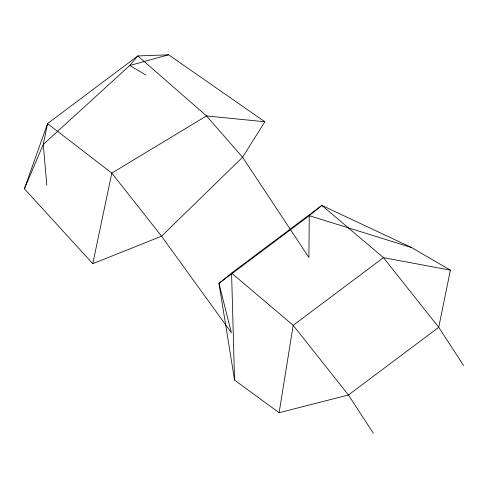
<?xml version="1.0" encoding="UTF-8"?>
<svg xmlns="http://www.w3.org/2000/svg" width="488" height="488" viewBox="0 0 488 488"><rect width="100%" height="100%" fill="white"/><g stroke="black" fill="none" stroke-linecap="round" stroke-linejoin="round"><path stroke-width="0.73" d="M279.124 412.708L293.196 325.325L383.47 257.652L450.4 270.169L438.718 327.326L348.438 394.999L279.124 412.708L234.551 380.085L218.972 283.363L231.58 273.073L321.86 205.399L411.427 247.489L450.4 270.169M92.775 263.666L111.807 173.106L206.497 115.918L264.856 121.762L242.579 157.234L161.565 236.222L92.775 263.666L24.4 188.807L47.537 123.617L137.811 55.943L168.586 54.802L264.856 121.762M24.4 188.807L43.273 144.424L47.537 123.617L111.807 173.106L161.565 236.222L231.373 332.743L218.972 283.363L309.252 215.69L321.86 205.399L383.47 257.652L438.718 327.326L463.6 365.524M168.586 54.802L129.735 65.508L43.273 144.424L46.83 185.263M411.427 247.489L309.252 215.69L308.892 257.475L242.579 157.234L206.497 115.918L137.811 55.943L129.735 65.508L145.924 75.036M373.32 433.198L348.438 394.999L293.196 325.325L231.58 273.073L234.551 380.085"/></g></svg>
